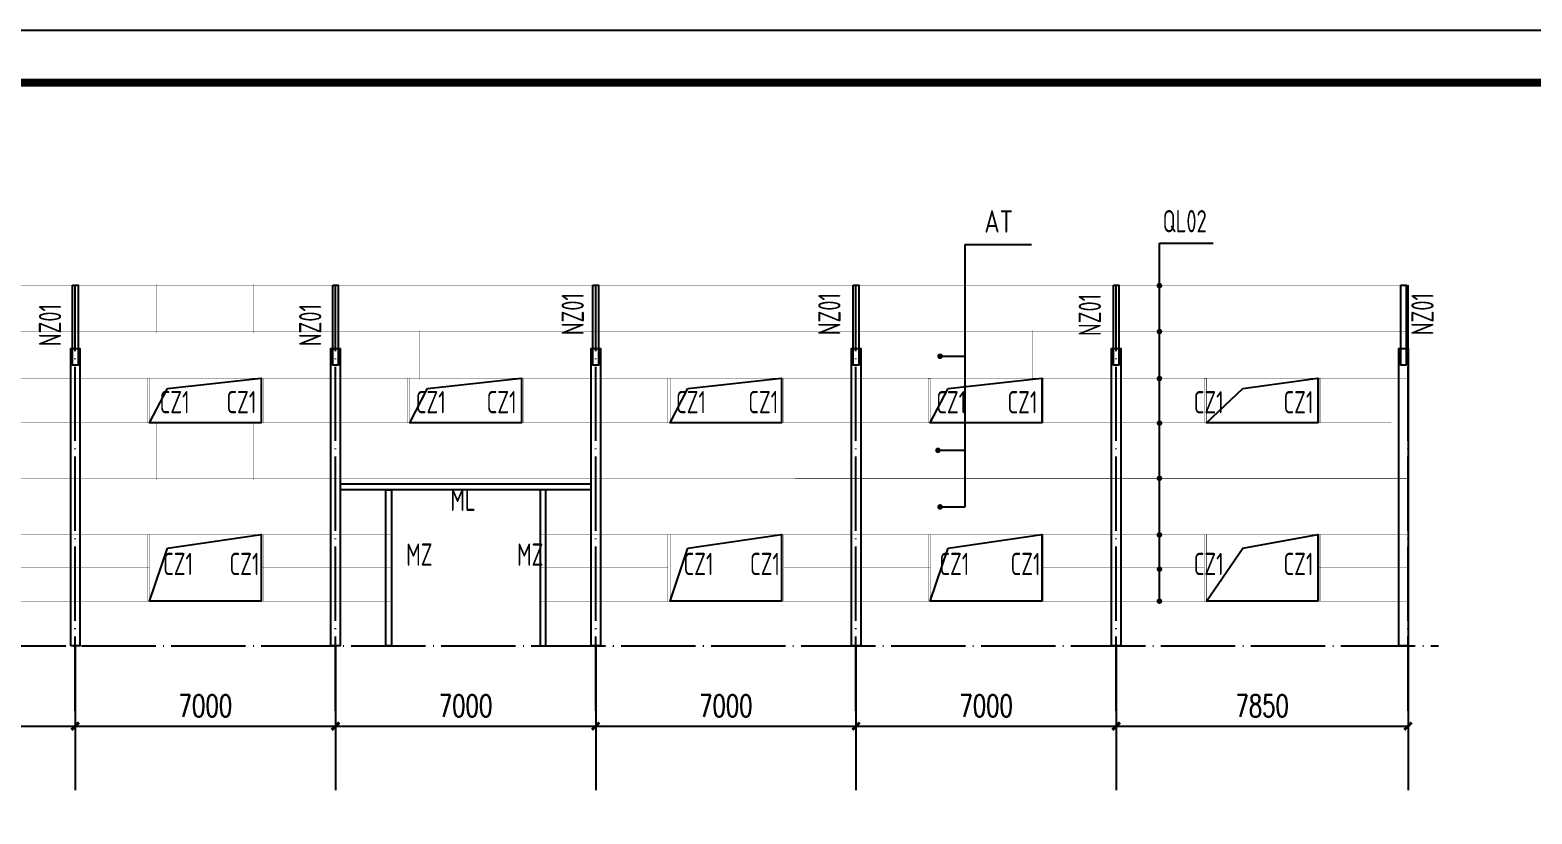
# Model space of a CAD drawing. Extents: x 180850 to 1399066, y 48356 to 327880.
# Drawn here: x 1068465 to 1108864, y 199284 to 220382 of the extents above; entities that cross this region are included whole.
import ezdxf
from ezdxf.enums import TextEntityAlignment as Align

# ---------------------------------------------------------------- set-up
doc = ezdxf.new("R2010")
doc.units = 0
doc.header["$LTSCALE"] = 1000
doc.linetypes.add('DOTE', pattern=[2.42, 2, -0.2, 0.02, -0.2])
doc.layers.add('_0', color=7, linetype='Continuous', lineweight=25)
for name, color, linetype in [('AXIS', 3, 'Continuous'), ('DOTE', 1, 'Continuous'), ('GL', 150, 'Continuous'), ('GZ', 50, 'Continuous'), ('LT', 181, 'Continuous'), ('PUB_TITLE', 4, 'Continuous'), ('TEXT', 7, 'Continuous'), ('THIN', 7, 'Continuous')]:
    doc.layers.add(name, color=color, linetype=linetype)
doc.styles.add('_TCH_DIM_T3', font='SIMPLEX', dxfattribs={"width": 0.705882, "bigfont": 'GBCBIG'})
doc.styles.add('TSSD_Label', font='tssdeng.shx', dxfattribs={"width": 0.7, "bigfont": 'hztxt.shx'})
doc.styles.add('TSSD_Norm', font='tssdeng.shx', dxfattribs={"bigfont": 'hztxt.shx'})
doc.dimstyles.new('_TCH_ARCH&&200', dxfattribs={"dimtxt": 595, "dimasz": 200, "dimexe": 500, "dimexo": 600, "dimgap": 252.5, "dimtad": 1, "dimdec": 0, "dimzin": 0, "dimdsep": 46, "dimtxsty": '_TCH_DIM_T3', "dimblk": 'ARCHTICK', "dimcen": 0.09, "dimclrt": 7, "dimazin": 2, "dimtfac": 1, "dimtdec": 0, "dimtix": 1, "dimtmove": 2, "dimatfit": 3, "dimfxl": 1, "dimtolj": 1, "dimtzin": 0, "dimarcsym": 0})

# ---------------------------------------------------------------- blocks, each defined once
blk = doc.blocks.new('_ArchTick')
at = {"color": 0, "linetype": 'ByBlock', "const_width": 0.4}
blk.add_lwpolyline([(-0.5, -0.5), (0.5, 0.5)], dxfattribs=at)
blk = doc.blocks.new('*D947')
at = {"layer": 'AXIS', "color": 0, "lineweight": -2, "transparency": 16777216}
for p, q in [((1062681, 203212), (1062681, 201147)), ((1069681, 203212), (1069681, 201147)), ((1062681, 201647), (1069681, 201647))]:
    blk.add_line(p, q, dxfattribs=at)
at = {"layer": 'Defpoints', "color": 0, "transparency": 16777216}
for p in [(1062681, 203812), (1069681, 203812), (1069681, 201647)]:
    blk.add_point(p, dxfattribs=at)
at = {"layer": 'AXIS', "color": 0, "lineweight": -2, "transparency": 16777216, "xscale": 200, "yscale": 200, "zscale": 200, "rotation": 180}
blk.add_blockref('_ArchTick', (1062681, 201647), dxfattribs=at)
at = {"layer": 'AXIS', "color": 0, "lineweight": -2, "transparency": 16777216, "xscale": 200, "yscale": 200, "zscale": 200}
blk.add_blockref('_ArchTick', (1069681, 201647), dxfattribs=at)
at = {"layer": 'AXIS', "color": 7, "transparency": 16777216, "insert": (1066181, 202197), "char_height": 595, "attachment_point": 5, "style": '_TCH_DIM_T3'}
blk.add_mtext('\\A1;7000', dxfattribs=at)
blk = doc.blocks.new('*D948')
at = {"layer": 'AXIS', "color": 0, "lineweight": -2, "transparency": 16777216}
for p, q in [((1069681, 203212), (1069681, 201147)), ((1076681, 203212), (1076681, 201147)), ((1069681, 201647), (1076681, 201647))]:
    blk.add_line(p, q, dxfattribs=at)
at = {"layer": 'Defpoints', "color": 0, "transparency": 16777216}
for p in [(1069681, 203812), (1076681, 203812), (1076681, 201647)]:
    blk.add_point(p, dxfattribs=at)
at = {"layer": 'AXIS', "color": 0, "lineweight": -2, "transparency": 16777216, "xscale": 200, "yscale": 200, "zscale": 200, "rotation": 180}
blk.add_blockref('_ArchTick', (1069681, 201647), dxfattribs=at)
at = {"layer": 'AXIS', "color": 0, "lineweight": -2, "transparency": 16777216, "xscale": 200, "yscale": 200, "zscale": 200}
blk.add_blockref('_ArchTick', (1076681, 201647), dxfattribs=at)
at = {"layer": 'AXIS', "color": 7, "transparency": 16777216, "insert": (1073181, 202197), "char_height": 595, "attachment_point": 5, "style": '_TCH_DIM_T3'}
blk.add_mtext('\\A1;7000', dxfattribs=at)
blk = doc.blocks.new('*D949')
at = {"layer": 'AXIS', "color": 0, "lineweight": -2, "transparency": 16777216}
for p, q in [((1076681, 203212), (1076681, 201147)), ((1083681, 203212), (1083681, 201147)), ((1076681, 201647), (1083681, 201647))]:
    blk.add_line(p, q, dxfattribs=at)
at = {"layer": 'Defpoints', "color": 0, "transparency": 16777216}
for p in [(1076681, 203812), (1083681, 203812), (1083681, 201647)]:
    blk.add_point(p, dxfattribs=at)
at = {"layer": 'AXIS', "color": 0, "lineweight": -2, "transparency": 16777216, "xscale": 200, "yscale": 200, "zscale": 200, "rotation": 180}
blk.add_blockref('_ArchTick', (1076681, 201647), dxfattribs=at)
at = {"layer": 'AXIS', "color": 0, "lineweight": -2, "transparency": 16777216, "xscale": 200, "yscale": 200, "zscale": 200}
blk.add_blockref('_ArchTick', (1083681, 201647), dxfattribs=at)
at = {"layer": 'AXIS', "color": 7, "transparency": 16777216, "insert": (1080181, 202197), "char_height": 595, "attachment_point": 5, "style": '_TCH_DIM_T3'}
blk.add_mtext('\\A1;7000', dxfattribs=at)
blk = doc.blocks.new('*D950')
at = {"layer": 'AXIS', "color": 0, "lineweight": -2, "transparency": 16777216}
for p, q in [((1083681, 203212), (1083681, 201147)), ((1090681, 203212), (1090681, 201147)), ((1083681, 201647), (1090681, 201647))]:
    blk.add_line(p, q, dxfattribs=at)
at = {"layer": 'Defpoints', "color": 0, "transparency": 16777216}
for p in [(1083681, 203812), (1090681, 203812), (1090681, 201647)]:
    blk.add_point(p, dxfattribs=at)
at = {"layer": 'AXIS', "color": 0, "lineweight": -2, "transparency": 16777216, "xscale": 200, "yscale": 200, "zscale": 200, "rotation": 180}
blk.add_blockref('_ArchTick', (1083681, 201647), dxfattribs=at)
at = {"layer": 'AXIS', "color": 0, "lineweight": -2, "transparency": 16777216, "xscale": 200, "yscale": 200, "zscale": 200}
blk.add_blockref('_ArchTick', (1090681, 201647), dxfattribs=at)
at = {"layer": 'AXIS', "color": 7, "transparency": 16777216, "insert": (1087181, 202197), "char_height": 595, "attachment_point": 5, "style": '_TCH_DIM_T3'}
blk.add_mtext('\\A1;7000', dxfattribs=at)
blk = doc.blocks.new('*D951')
at = {"layer": 'AXIS', "color": 0, "lineweight": -2, "transparency": 16777216}
for p, q in [((1090681, 203212), (1090681, 201147)), ((1097681, 203212), (1097681, 201147)), ((1090681, 201647), (1097681, 201647))]:
    blk.add_line(p, q, dxfattribs=at)
at = {"layer": 'Defpoints', "color": 0, "transparency": 16777216}
for p in [(1090681, 203812), (1097681, 203812), (1097681, 201647)]:
    blk.add_point(p, dxfattribs=at)
at = {"layer": 'AXIS', "color": 0, "lineweight": -2, "transparency": 16777216, "xscale": 200, "yscale": 200, "zscale": 200, "rotation": 180}
blk.add_blockref('_ArchTick', (1090681, 201647), dxfattribs=at)
at = {"layer": 'AXIS', "color": 0, "lineweight": -2, "transparency": 16777216, "xscale": 200, "yscale": 200, "zscale": 200}
blk.add_blockref('_ArchTick', (1097681, 201647), dxfattribs=at)
at = {"layer": 'AXIS', "color": 7, "transparency": 16777216, "insert": (1094181, 202197), "char_height": 595, "attachment_point": 5, "style": '_TCH_DIM_T3'}
blk.add_mtext('\\A1;7000', dxfattribs=at)
blk = doc.blocks.new('*D952')
at = {"layer": 'AXIS', "color": 0, "lineweight": -2, "transparency": 16777216}
for p, q in [((1097681, 203212), (1097681, 201147)), ((1105531, 203212), (1105531, 201147)), ((1097681, 201647), (1105531, 201647))]:
    blk.add_line(p, q, dxfattribs=at)
at = {"layer": 'Defpoints', "color": 0, "transparency": 16777216}
for p in [(1097681, 203812), (1105531, 203812), (1105531, 201647)]:
    blk.add_point(p, dxfattribs=at)
at = {"layer": 'AXIS', "color": 0, "lineweight": -2, "transparency": 16777216, "xscale": 200, "yscale": 200, "zscale": 200, "rotation": 180}
blk.add_blockref('_ArchTick', (1097681, 201647), dxfattribs=at)
at = {"layer": 'AXIS', "color": 0, "lineweight": -2, "transparency": 16777216, "xscale": 200, "yscale": 200, "zscale": 200}
blk.add_blockref('_ArchTick', (1105531, 201647), dxfattribs=at)
at = {"layer": 'AXIS', "color": 7, "transparency": 16777216, "insert": (1101606, 202197), "char_height": 595, "attachment_point": 5, "style": '_TCH_DIM_T3'}
blk.add_mtext('\\A1;7850', dxfattribs=at)

msp = doc.modelspace()

# ---------------------------------------------------------------- linework, layer by layer
at = {"layer": '_0', "color": 1, "const_width": 75}
for points in [[(1098806.38, 213502.82, 1), (1098881.38, 213502.82, 1)], [(1098806.38, 212266.89, 1), (1098881.38, 212266.89, 1)], [(1092905.27, 211601.35, 1), (1092980.27, 211601.35, 1)], [(1098806.38, 211001.22, 1), (1098881.38, 211001.22, 1)], [(1098808.2, 209801.22, 1), (1098883.2, 209801.22, 1)], [(1092848.99, 209070.32, 1), (1092923.99, 209070.32, 1)], [(1098806.38, 208318.43, 1), (1098881.38, 208318.43, 1)], [(1092905.27, 207547.95, 1), (1092980.27, 207547.95, 1)], [(1098806.38, 206793.85, 1), (1098881.38, 206793.85, 1)], [(1098806.38, 205872.22, 1), (1098881.38, 205872.22, 1)], [(1098806.38, 205011.63, 1), (1098881.38, 205011.63, 1)]]:
    msp.add_lwpolyline(points, format="xyb", close=True, dxfattribs=at)
at = {"layer": 'AXIS', "linetype": 'ByBlock'}
for p, q in [((1093619.87, 214605.94), (1095400.51, 214605.94)), ((1093619.87, 207547.96), (1093619.87, 214605.94)), ((1098843.88, 204952.57), (1098843.88, 214649.23)), ((1098843.88, 214649.23), (1100288.57, 214649.23))]:
    msp.add_line(p, q, dxfattribs=at)
at = {"layer": 'AXIS'}
for p, q in [((1092939.3, 211601.36), (1093619.87, 211601.36)), ((1092883.02, 209070.33), (1093619.87, 209070.33)), ((1092939.3, 207547.96), (1093619.87, 207547.96)), ((1069680.63, 203811.63), (1069680.63, 199926.75)), ((1076680.63, 203811.63), (1076680.63, 199926.75)), ((1083680.63, 203811.63), (1083680.63, 199926.75)), ((1083680.63, 203811.63), (1083680.63, 199926.75)), ((1090680.63, 203811.63), (1090680.63, 199926.75)), ((1097680.63, 203811.63), (1097680.63, 199926.75)), ((1105530.63, 203811.63), (1105530.63, 199926.75))]:
    msp.add_line(p, q, dxfattribs=at)
at = {"layer": 'AXIS', "color": 6, "linetype": 'ByBlock'}
for p, q in [((1083555.63, 208161.63), (1076805.63, 208161.63)), ((1083555.63, 208011.63), (1076805.63, 208011.63))]:
    msp.add_line(p, q, dxfattribs=at)
at = {"layer": 'AXIS', "color": 3, "linetype": 'ByBlock', "const_width": 1}
for points in [[(1071875.63, 212231.63), (1071875.63, 212291.63), (1071875.63, 213481.63), (1071875.63, 213541.63)], [(1074475.63, 212231.63), (1074475.63, 212291.63), (1074475.63, 213481.63), (1074475.63, 213541.63)], [(1078875.63, 212231.63), (1078875.63, 212291.63), (1078875.63, 213481.63), (1078875.63, 213541.63)], [(1081475.63, 212231.63), (1081475.63, 212291.63), (1081475.63, 213481.63), (1081475.63, 213541.63)], [(1085875.63, 212231.63), (1085875.63, 212291.63), (1085875.63, 213481.63), (1085875.63, 213541.63)], [(1088475.63, 212231.63), (1088475.63, 212291.63), (1088475.63, 213481.63), (1088475.63, 213541.63)], [(1092875.63, 212231.63), (1092875.63, 212291.63), (1092875.63, 213481.63), (1092875.63, 213541.63)], [(1095475.63, 212231.63), (1095475.63, 212291.63), (1095475.63, 213481.63), (1095475.63, 213541.63)], [(1100182.89, 212231.63), (1100182.89, 212291.63), (1100182.89, 213481.63), (1100182.89, 213541.63)], [(1103028.37, 212231.63), (1103028.37, 212291.63), (1103028.37, 213481.63), (1103028.37, 213541.63)], [(1071940.63, 210978.26), (1071940.63, 211038.26), (1071940.63, 212231.63), (1071940.63, 212291.63)], [(1074420.63, 210978.26), (1074420.63, 211038.26), (1074420.63, 212231.63), (1074420.63, 212291.63)], [(1078940.63, 210978.26), (1078940.63, 211038.26), (1078940.63, 212231.63), (1078940.63, 212291.63)], [(1081420.63, 210978.26), (1081420.63, 211038.26), (1081420.63, 212231.63), (1081420.63, 212291.63)], [(1085940.63, 210978.26), (1085940.63, 211038.26), (1085940.63, 212231.63), (1085940.63, 212291.63)], [(1088420.63, 210978.26), (1088420.63, 211038.26), (1088420.63, 212231.63), (1088420.63, 212291.63)], [(1092940.63, 210978.26), (1092940.63, 211038.26), (1092940.63, 212231.63), (1092940.63, 212291.63)], [(1095420.63, 210978.26), (1095420.63, 211038.26), (1095420.63, 212231.63), (1095420.63, 212291.63)], [(1100247.89, 210978.26), (1100247.89, 211038.26), (1100247.89, 212231.63), (1100247.89, 212291.63)], [(1102963.37, 210978.26), (1102963.37, 211038.26), (1102963.37, 212231.63), (1102963.37, 212291.63)], [(1071875.63, 208278.26), (1071875.63, 208338.26), (1071875.63, 209778.26), (1071875.63, 209838.26)], [(1074475.63, 208278.26), (1074475.63, 208338.26), (1074475.63, 209778.26), (1074475.63, 209838.26)], [(1078875.63, 208278.26), (1078875.63, 208338.26), (1078875.63, 209778.26), (1078875.63, 209838.26)], [(1081475.63, 208278.26), (1081475.63, 208338.26), (1081475.63, 209778.26), (1081475.63, 209838.26)], [(1085875.63, 208281.63), (1085875.63, 208281.63), (1085875.63, 209781.63), (1085875.63, 209841.63)], [(1088475.63, 208281.63), (1088475.63, 208281.63), (1088475.63, 209781.63), (1088475.63, 209841.63)], [(1092875.63, 208278.26), (1092875.63, 208338.26), (1092875.63, 209778.26), (1092875.63, 209838.26)], [(1095475.63, 208278.26), (1095475.63, 208338.26), (1095475.63, 209778.26), (1095475.63, 209838.26)], [(1100182.89, 208278.26), (1100182.89, 208338.26), (1100182.89, 209778.26), (1100182.89, 209838.26)], [(1103028.37, 208278.26), (1103028.37, 208338.26), (1103028.37, 209778.26), (1103028.37, 209838.26)], [(1071935.63, 206778.26), (1071935.63, 206838.26), (1071935.63, 208278.26), (1071935.63, 208338.26)], [(1074415.63, 206778.26), (1074415.63, 206838.26), (1074415.63, 208278.26), (1074415.63, 208338.26)], [(1085935.63, 206778.26), (1085935.63, 206838.26), (1085935.63, 208278.26), (1085935.63, 208338.26)], [(1088415.63, 206778.26), (1088415.63, 206838.26), (1088415.63, 208278.26), (1088415.63, 208338.26)], [(1092935.63, 206778.26), (1092935.63, 206838.26), (1092935.63, 208278.26), (1092935.63, 208338.26)], [(1095415.63, 206778.26), (1095415.63, 206838.26), (1095415.63, 208278.26), (1095415.63, 208338.26)], [(1100242.89, 206778.26), (1100242.89, 206838.26), (1100242.89, 208278.26), (1100242.89, 208338.26)], [(1102968.37, 206778.26), (1102968.37, 206838.26), (1102968.37, 208278.26), (1102968.37, 208338.26)]]:
    msp.add_lwpolyline(points, dxfattribs=at)
at = {"layer": 'AXIS', "color": 6, "linetype": 'ByBlock'}
for points in [[(1078038.63, 208011.63), (1078188.63, 208011.63), (1078188.63, 203811.63), (1078038.63, 203811.63)], [(1082338.63, 208011.63), (1082188.63, 208011.63), (1082188.63, 203811.63), (1082338.63, 203811.63)]]:
    msp.add_lwpolyline(points, close=True, dxfattribs=at)
at = {"layer": 'DOTE', "linetype": 'DOTE'}
for p, q in [((1069680.63, 202061.63), (1069680.63, 213511.63)), ((1076680.63, 202061.63), (1076680.63, 213511.63)), ((1083680.63, 202061.63), (1083680.63, 213511.63)), ((1090680.63, 202061.63), (1090680.63, 213511.63)), ((1097680.63, 202061.63), (1097680.63, 213511.63)), ((1105530.63, 202061.63), (1105530.63, 213511.63)), ((1055324.98, 203811.63), (1106353.68, 203811.63))]:
    msp.add_line(p, q, dxfattribs=at)
at = {"layer": 'GL'}
for points in [[(1072159.58, 210736.35), (1074680.63, 211011.63), (1074680.63, 209811.63), (1071680.63, 209811.63)], [(1079159.58, 210736.35), (1081680.63, 211011.63), (1081680.63, 209811.63), (1078680.63, 209811.63)], [(1086159.58, 210736.35), (1088680.63, 211011.63), (1088680.63, 209811.63), (1085680.63, 209811.63)], [(1093159.58, 210732.98), (1095680.63, 211008.26), (1095680.63, 209808.26), (1092680.63, 209808.26)], [(1101084.58, 210732.98), (1103105.63, 211008.26), (1103105.63, 209808.26), (1100105.63, 209808.26)], [(1072159.58, 206441.34), (1074680.63, 206808.26), (1074680.63, 205011.63), (1071680.63, 205011.63)], [(1086159.58, 206441.34), (1088680.63, 206808.26), (1088680.63, 205011.63), (1085680.63, 205011.63)], [(1093159.58, 206441.34), (1095680.63, 206808.26), (1095680.63, 205011.63), (1092680.63, 205011.63)], [(1101084.58, 206441.34), (1103105.63, 206808.26), (1103105.63, 205011.63), (1100105.63, 205011.63)]]:
    msp.add_lwpolyline(points, close=True, dxfattribs=at)
at = {"layer": 'GZ'}
for points in [[(1069605.63, 213511.63), (1069755.63, 213511.63), (1069755.63, 211365.36), (1069605.63, 211365.36)], [(1076605.63, 213511.63), (1076755.63, 213511.63), (1076755.63, 211365.36), (1076605.63, 211365.36)], [(1083605.63, 213511.63), (1083755.63, 213511.63), (1083755.63, 211365.36), (1083605.63, 211365.36)], [(1090605.63, 213511.63), (1090755.63, 213511.63), (1090755.63, 211365.36), (1090605.63, 211365.36)], [(1097605.63, 213511.63), (1097755.63, 213511.63), (1097755.63, 211365.36), (1097605.63, 211365.36)], [(1105333.28, 213511.63), (1105483.28, 213511.63), (1105483.28, 211365.36), (1105333.28, 211365.36)], [(1069558.63, 203811.63), (1069558.63, 211811.63), (1069808.63, 211811.63), (1069808.63, 203811.63)], [(1076558.63, 203811.63), (1076558.63, 211811.63), (1076808.63, 211811.63), (1076808.63, 203811.63)], [(1083558.63, 203811.63), (1083558.63, 211811.63), (1083808.63, 211811.63), (1083808.63, 203811.63)], [(1090558.63, 203811.63), (1090558.63, 211811.63), (1090808.63, 211811.63), (1090808.63, 203811.63)], [(1097558.63, 203811.63), (1097558.63, 211811.63), (1097808.63, 211811.63), (1097808.63, 203811.63)], [(1105280.63, 203811.63), (1105280.63, 211811.63), (1105530.63, 211811.63), (1105530.63, 203811.63)]]:
    msp.add_lwpolyline(points, close=True, dxfattribs=at)
at = {"layer": 'LT', "linetype": 'ByBlock', "const_width": 10}
for points in [[(1105530.63, 213511.63), (1056030.63, 213511.63)], [(1105530.63, 212261.63), (1056030.63, 212261.63)], [(1105530.63, 211011.63), (1056030.63, 211011.63)], [(1105080.85, 209811.63), (1056030.63, 209811.63)], [(1105080.85, 208311.63), (1056030.63, 208311.63)], [(1105530.63, 208308.26), (1089038.63, 208308.26)], [(1078188.63, 206808.26), (1056030.63, 206808.26)], [(1105530.63, 206808.26), (1082188.63, 206808.26)], [(1071680.63, 205909.94), (1067737.59, 205909.94)], [(1078188.63, 205909.94), (1074680.63, 205909.94)], [(1085623.67, 205909.7), (1082188.63, 205911.63)], [(1088737.59, 205909.94), (1092680.63, 205909.94)], [(1095680.63, 205909.94), (1100048.67, 205909.94)], [(1103105.63, 205906.76), (1105530.63, 205909.94)], [(1078188.63, 205011.63), (1056030.63, 205011.63)], [(1105530.63, 205011.63), (1082188.63, 205011.63)]]:
    msp.add_lwpolyline(points, dxfattribs=at)
for points in [[(1071623.67, 211011.63), (1071680.63, 211011.63), (1071680.63, 209811.63), (1071623.67, 209811.63)], [(1074737.59, 211011.63), (1074680.63, 211011.63), (1074680.63, 209811.63), (1074737.59, 209811.63)], [(1078623.67, 211011.63), (1078680.63, 211011.63), (1078680.63, 209811.63), (1078623.67, 209811.63)], [(1081737.59, 211011.63), (1081680.63, 211011.63), (1081680.63, 209811.63), (1081737.59, 209811.63)], [(1085623.67, 211011.63), (1085680.63, 211011.63), (1085680.63, 209811.63), (1085623.67, 209811.63)], [(1088737.59, 211011.63), (1088680.63, 211011.63), (1088680.63, 209811.63), (1088737.59, 209811.63)], [(1092623.67, 211008.26), (1092680.63, 211008.26), (1092680.63, 209808.26), (1092623.67, 209808.26)], [(1095737.59, 211008.26), (1095680.63, 211008.26), (1095680.63, 209808.26), (1095737.59, 209808.26)], [(1100048.67, 211008.26), (1100105.63, 211008.26), (1100105.63, 209808.26), (1100048.67, 209808.26)], [(1103162.59, 211008.26), (1103105.63, 211008.26), (1103105.63, 209808.26), (1103162.59, 209808.26)], [(1071623.67, 206808.26), (1071680.63, 206808.26), (1071680.63, 205011.63), (1071623.67, 205011.63)], [(1074737.59, 206808.26), (1074680.63, 206808.26), (1074680.63, 205011.63), (1074737.59, 205011.63)], [(1085623.67, 206808.26), (1085680.63, 206808.26), (1085680.63, 205011.63), (1085623.67, 205011.63)], [(1088737.59, 206808.26), (1088680.63, 206808.26), (1088680.63, 205011.63), (1088737.59, 205011.63)], [(1092623.67, 206808.26), (1092680.63, 206808.26), (1092680.63, 205011.63), (1092623.67, 205011.63)], [(1095737.59, 206808.26), (1095680.63, 206808.26), (1095680.63, 205011.63), (1095737.59, 205011.63)], [(1100048.67, 206808.26), (1100105.63, 206808.26), (1100105.63, 205011.63), (1100048.67, 205011.63)], [(1103162.59, 206808.26), (1103105.63, 206808.26), (1103105.63, 205011.63), (1103162.59, 205011.63)]]:
    msp.add_lwpolyline(points, close=True, dxfattribs=at)
at = {"layer": 'PUB_TITLE'}
msp.add_lwpolyline([(1041333.16, 220381.89), (1189933.16, 220381.89), (1189933.16, 136381.97), (1041333.16, 136381.97)], close=True, dxfattribs=at)
at = {"layer": 'PUB_TITLE', "const_width": 212.12}
msp.add_lwpolyline([(1044868.51, 137796.11), (1044868.51, 218967.75), (1188519.02, 218967.75), (1188519.02, 137796.11)], close=True, dxfattribs=at)

# ---------------------------------------------------------------- texts
at = {"layer": 'TEXT', "style": 'TSSD_Label', "width": 0.7}
msp.add_text('QL02', height=600, dxfattribs=at).set_placement((1100116.59, 214757.05), align=Align.BOTTOM_RIGHT)
at = {"layer": 'TEXT', "style": 'TSSD_Norm', "width": 0.7}
for p in [(1069301.62, 211871.82), (1076301.62, 211871.82), (1083361.89, 212167.37), (1090265.2, 212167.37), (1097270.52, 212144.7), (1106218.96, 212167.37)]:
    msp.add_text('NZ01', height=600, rotation=90, dxfattribs=at).set_placement(p)
at = {"layer": 'TEXT', "style": 'TSSD_Label', "width": 0.7}
for s, p in [('CZ1', (1071950.65, 210067.53)), ('CZ1', (1073746.94, 210067.53)), ('CZ1', (1078840.62, 210067.53)), ('CZ1', (1080746.94, 210067.53)), ('CZ1', (1085840.62, 210067.53)), ('CZ1', (1087784.39, 210067.53)), ('CZ1', (1092840.62, 210064.16)), ('CZ1', (1094755.47, 210064.16)), ('CZ1', (1099765.62, 210064.16)), ('CZ1', (1102180.47, 210064.16)), ('ML', (1079770.98, 207438.31)), ('MZ', (1078583.1, 205964.26)), ('MZ', (1081565.75, 205964.26)), ('CZ1', (1072042.9, 205712.09)), ('CZ1', (1073830.66, 205712.09)), ('CZ1', (1086042.9, 205712.09)), ('CZ1', (1087830.66, 205712.09)), ('CZ1', (1092924.34, 205712.09)), ('CZ1', (1094839.18, 205712.09)), ('CZ1', (1099765.62, 205712.09)), ('CZ1', (1102180.47, 205712.09))]:
    msp.add_text(s, height=600, dxfattribs=at).set_placement(p)
at = {"layer": 'THIN', "style": 'TSSD_Norm', "width": 0.8}
msp.add_text('AT', height=600, dxfattribs=at).set_placement((1094906.73, 214749.7), align=Align.BOTTOM_RIGHT)

# ---------------------------------------------------------------- dimensions: what is measured, and where the dimension line sits
at = {"layer": 'AXIS'}
for p1, p2, picture, middle in [((1062680.63, 203811.63), (1069680.63, 203811.63), '*D947', (1066180.63, 202196.62)), ((1069680.63, 203811.63), (1076680.63, 203811.63), '*D948', (1073180.63, 202196.62)), ((1076680.63, 203811.63), (1083680.63, 203811.63), '*D949', (1080180.63, 202196.62)), ((1083680.63, 203811.63), (1090680.63, 203811.63), '*D950', (1087180.63, 202196.62)), ((1090680.63, 203811.63), (1097680.63, 203811.63), '*D951', (1094180.63, 202196.62)), ((1097680.63, 203811.63), (1105530.63, 203811.63), '*D952', (1101605.63, 202196.62))]:
    dim = msp.add_aligned_dim(p1=p1, p2=p2, distance=-2165.01, dimstyle='_TCH_ARCH&&200', dxfattribs=at)
    dim.commit()
    dim.dimension.update_dxf_attribs({"geometry": picture, "text_midpoint": middle})

doc.saveas('drawing.dxf')
